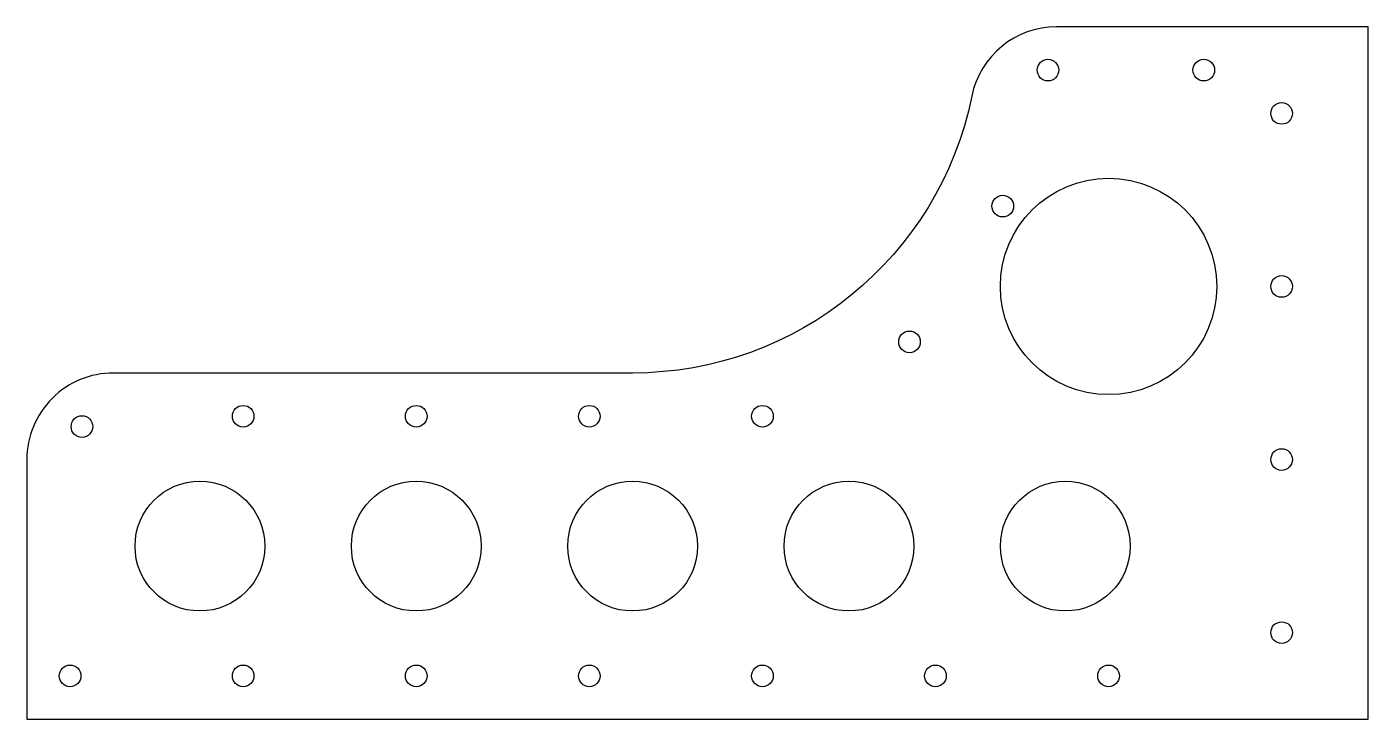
# Model space of a CAD drawing. Header units: inches. Extents: x -6.92 to 0.83, y -1.42 to 2.58.
import ezdxf

# ---------------------------------------------------------------- set-up
doc = ezdxf.new("R2010")
doc.units = ezdxf.units.IN
doc.header["$MEASUREMENT"] = 0

msp = doc.modelspace()

# ---------------------------------------------------------------- linework, layer by layer
msp.add_lwpolyline([(-0.97, 2.5767, 0.356394), (-1.4599, 2.1767, -0.356394), (-3.4195, 0.5767), (-6.4195, 0.5767, 0.414214), (-6.9195, 0.0767), (-6.9195, -1.4233), (0.8305, -1.4233), (0.8305, 2.5767)], format="xyb", close=True)
for centre, radius in [((-1.0195, 2.3267), 0.0625), ((-0.1195, 2.3267), 0.0625), ((0.3305, 2.0767), 0.0625), ((-0.6695, 1.0767), 0.625), ((-1.2807, 1.5408), 0.0625), ((0.3305, 1.0767), 0.0625), ((-1.8196, 0.7567), 0.0625), ((-5.6695, 0.3267), 0.0625), ((-4.6695, 0.3267), 0.0625), ((-3.6695, 0.3267), 0.0625), ((-2.6695, 0.3267), 0.0625), ((-6.601, 0.2671), 0.0625), ((0.3305, 0.0767), 0.0625), ((-5.9195, -0.4233), 0.375), ((-4.6695, -0.4233), 0.375), ((-3.4195, -0.4233), 0.375), ((-2.1695, -0.4233), 0.375), ((-0.9195, -0.4233), 0.375), ((0.3305, -0.9233), 0.0625), ((-6.6695, -1.1733), 0.0625), ((-5.6695, -1.1733), 0.0625), ((-4.6695, -1.1733), 0.0625), ((-3.6695, -1.1733), 0.0625), ((-2.6695, -1.1733), 0.0625), ((-1.6695, -1.1733), 0.0625), ((-0.6695, -1.1733), 0.0625)]:
    msp.add_circle(centre, radius)

doc.saveas('drawing.dxf')
